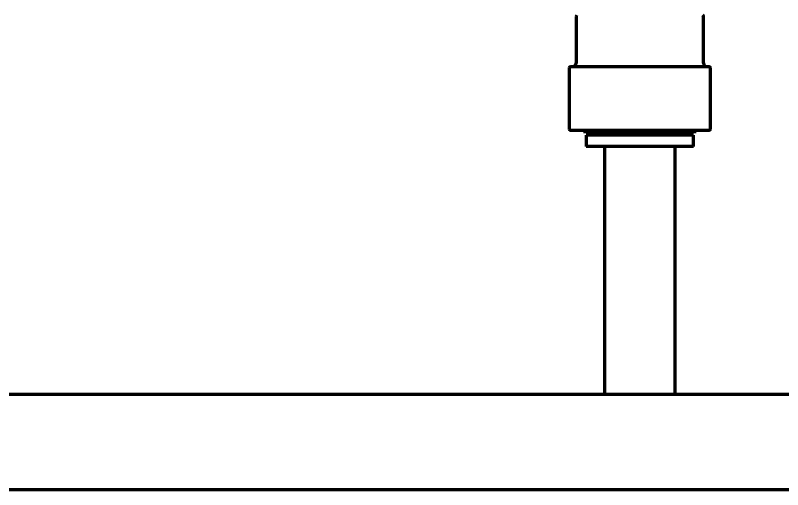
# Model space of a CAD drawing. Header units: inches. Extents: x 904 to 7172, y 213 to 5528.
# Drawn here: x 2989.7 to 3098.2, y 1456.6 to 1523.7 of the extents above; entities that cross this region are included whole.
import ezdxf

# ---------------------------------------------------------------- set-up
doc = ezdxf.new("R2010")
doc.units = ezdxf.units.IN

msp = doc.modelspace()

# ---------------------------------------------------------------- linework, layer by layer
at = {"linetype": 'Continuous', "lineweight": 70}
for p, q in [((3069.02, 1523.52), (3069.02, 1516.92)), ((3087.02, 1516.92), (3087.02, 1523.52)), ((3068.02, 1516.22), (3068.02, 1507.62)), ((3068.22, 1516.42), (3087.82, 1516.42)), ((3088.02, 1507.62), (3088.02, 1516.22)), ((3068.22, 1507.42), (3087.82, 1507.42)), ((3070.07, 1507.42), (3070.07, 1507.22)), ((3085.97, 1507.22), (3070.07, 1507.22)), ((3072.19, 1507.22), (3072.19, 1506.72)), ((3083.84, 1506.72), (3083.84, 1507.22)), ((3085.97, 1507.22), (3085.97, 1507.42)), ((3085.62, 1506.72), (3070.42, 1506.72)), ((3070.42, 1506.72), (3070.42, 1505.12)), ((3085.62, 1505.12), (3085.62, 1506.72)), ((3085.62, 1505.12), (3070.42, 1505.12)), ((3073.02, 1505.12), (3073.02, 1470.06)), ((3083.02, 1470.06), (3083.02, 1505.12)), ((2803.62, 1470.06), (3466.66, 1470.06)), ((2797.62, 1456.57), (3688.62, 1456.57))]:
    msp.add_line(p, q, dxfattribs=at)
for centre, radius, start, end in [((3069.22, 1523.52), 0.2, 124.8499, 180), ((3086.82, 1523.52), 0.2, 0, 55.1501), ((3068.52, 1516.92), 0.5, 270, 0), ((3087.52, 1516.92), 0.5, 180, 270), ((3068.22, 1516.22), 0.2, 90, 180), ((3087.82, 1516.22), 0.2, 0, 90), ((3068.22, 1507.62), 0.2, 180, 270), ((3087.82, 1507.62), 0.2, 270, 0)]:
    msp.add_arc(centre, radius, start, end, dxfattribs=at)

doc.saveas('drawing.dxf')
